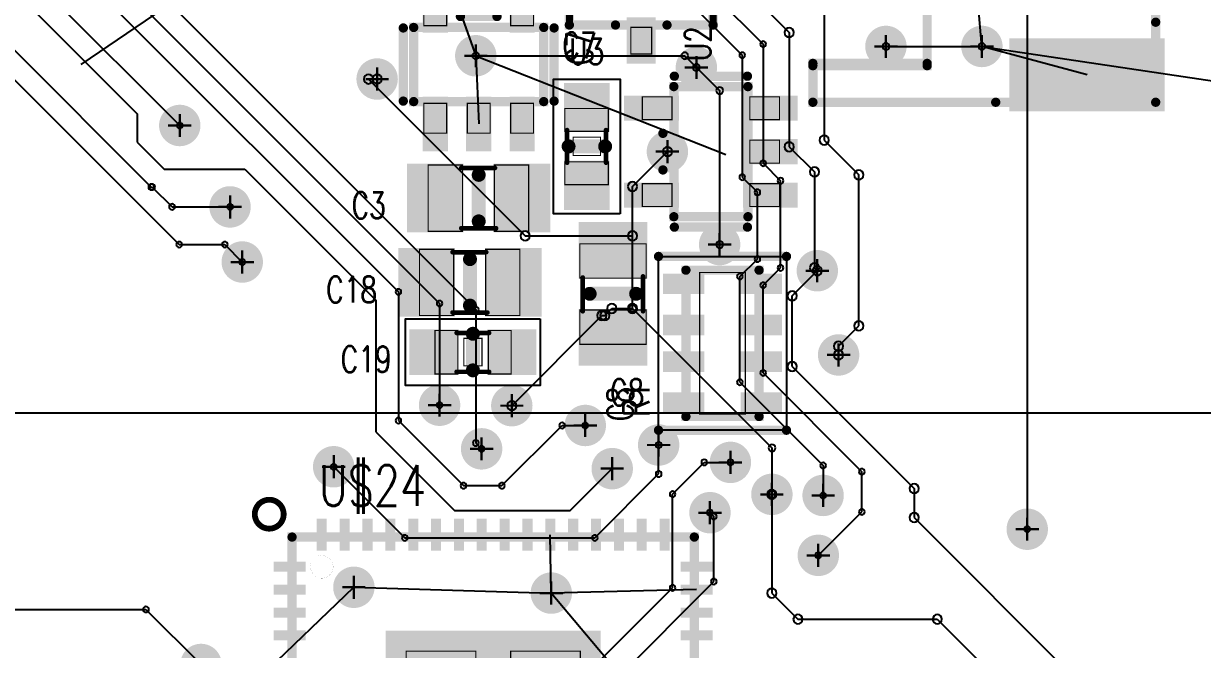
# Model space of a CAD drawing. Extents: x 0 to 113, y -1 to 56.
# Drawn here: x 32.33 to 58.12, y 27.22 to 40.9 of the extents above; entities that cross this region are included whole.
import ezdxf
from ezdxf.enums import TextEntityAlignment as Align

# ---------------------------------------------------------------- set-up
doc = ezdxf.new("R2010")
doc.units = 0
doc.header["$MEASUREMENT"] = 0
for name, pattern in [('KEEPOUT_10000000$0', [2, 1, 1]), ('SIG_0', [2, 1, 1]), ('SIG_1', [2, 1, 1]), ('SIG_11', [2, 1, 1]), ('SIG_12', [2, 1, 1]), ('SIG_15', [2, 1, 1]), ('SIG_2', [2, 1, 1]), ('SIG_26', [2, 1, 1]), ('SIG_27', [2, 1, 1]), ('SIG_28', [2, 1, 1]), ('SIG_29', [2, 1, 1]), ('SIG_30', [2, 1, 1]), ('SIG_34', [2, 1, 1]), ('SIG_56', [2, 1, 1]), ('SIG_68', [2, 1, 1]), ('SIG_69', [2, 1, 1]), ('SIG_70', [2, 1, 1]), ('SIG_77', [2, 1, 1]), ('SIG_79', [2, 1, 1])]:
    doc.linetypes.add(name, pattern=pattern)
doc.layers.get('0').update_dxf_attribs({"linetype": 'CONTINUOUS'})
for name, color, linetype in [('COPPER_16', 253, 'CONTINUOUS'), ('DRIL_PLTE_THRU_01', 176, 'CONTINUOUS'), ('DRIL_PLTE_THRU_02', 255, 'CONTINUOUS'), ('DRIL_SYMBOL', 254, 'CONTINUOUS'), ('KEEPOUT_01', 130, 'CONTINUOUS'), ('LINK_00', 254, 'CONTINUOUS'), ('PADS_BOT', 253, 'CONTINUOUS'), ('PADS_INNER', 254, 'CONTINUOUS'), ('PADS_TOP', 254, 'CONTINUOUS'), ('PART_NAME_01', 254, 'CONTINUOUS'), ('PART_TOP_2DLINE_26', 254, 'CONTINUOUS'), ('PART_TOP_COPPER_07', 253, 'CONTINUOUS'), ('PART_TOP_COPPER_15', 253, 'CONTINUOUS'), ('PART_TOP_COPPER_23', 186, 'CONTINUOUS'), ('PART_TOP_COPPER_26', 254, 'CONTINUOUS'), ('TRACE_02', 34, 'CONTINUOUS')]:
    doc.layers.add(name, color=color, linetype=linetype)
doc.styles.add('W0$0206446667', font='simplex', dxfattribs={"width": 0.75})
doc.styles.add('W0$032258', font='simplex', dxfattribs={"width": 0.75})

# ---------------------------------------------------------------- blocks, each defined once
blk = doc.blocks.new('DRIL_SYMBOL_0$5')
at = {"layer": 'DRIL_SYMBOL', "const_width": 0.0508}
for points in [[(0, -0.254), (0, 0.254)], [(-0.254, 0), (0.254, 0)]]:
    blk.add_lwpolyline(points, dxfattribs=at)
blk = doc.blocks.new('DRIL_HOLE_0$5')
at = {"const_width": 0.25}
blk.add_lwpolyline([(-0.125, 0, 1), (0.125, 0, 1)], format="xyb", close=True, dxfattribs=at)
blk.add_blockref('DRIL_SYMBOL_0$5', (0, 0))
blk = doc.blocks.new('PAD_50')
at = {"const_width": 0.4532}
blk.add_lwpolyline([(0, -0.2266, 1), (0, 0.2266, 1)], format="xyb", close=True, dxfattribs=at)
blk = doc.blocks.new('SMOOTH_0$0254')
at = {"const_width": 0.0127}
blk.add_lwpolyline([(-0.00635, 0, 1), (0.00635, 0, 1)], format="xyb", close=True, dxfattribs=at)
blk = doc.blocks.new('SMOOTH_0$1016')
at = {"const_width": 0.0508}
blk.add_lwpolyline([(-0.0254, 0, 1), (0.0254, 0, 1)], format="xyb", close=True, dxfattribs=at)
blk = doc.blocks.new('SMOOTH_0$3048')
at = {"const_width": 0.1524}
blk.add_lwpolyline([(-0.0762, 0, 1), (0.0762, 0, 1)], format="xyb", close=True, dxfattribs=at)
blk = doc.blocks.new('PART_BODY_TOP_1')
at = {"layer": 'KEEPOUT_01', "linetype": 'KEEPOUT_10000000$0'}
blk.add_lwpolyline([(-1.473, -0.729), (-1.473, 0.729), (1.473, 0.729), (1.473, -0.729)], close=True, dxfattribs=at)
at = {"layer": 'PART_TOP_COPPER_07', "const_width": 0.0254}
blk.add_lwpolyline([(-0.1999, -0.3), (-0.1999, 0.3), (0.1999, 0.3), (0.1999, -0.3)], close=True, dxfattribs=at)
at = {"layer": 'PART_TOP_COPPER_15', "const_width": 0.0254}
for points in [[(-0.8382, -0.4699), (-0.8382, 0.4801), (-0.3381, 0.4801), (-0.3381, -0.4699)], [(0.3302, -0.4699), (0.3302, 0.4801), (0.8303, 0.4801), (0.8303, -0.4699)]]:
    blk.add_lwpolyline(points, close=True, dxfattribs=at)
at = {"layer": 'PART_TOP_COPPER_15', "const_width": 0.1016}
for points in [[(-0.356, 0.432), (0.356, 0.432)], [(-0.356, -0.419), (0.356, -0.419)]]:
    blk.add_lwpolyline(points, dxfattribs=at)
at = {"layer": 'PART_TOP_COPPER_26', "const_width": 0.3048}
blk.add_lwpolyline([(0, 0.4), (0, -0.4)], dxfattribs=at)
at = {"layer": 'PART_TOP_COPPER_07'}
for p in [(-0.1999, 0.3), (0.1999, 0.3), (-0.1999, -0.3), (0.1999, -0.3)]:
    blk.add_blockref('SMOOTH_0$0254', p, dxfattribs=at)
at = {"layer": 'PART_TOP_COPPER_15'}
for name, p in [('SMOOTH_0$0254', (-0.8382, 0.4801)), ('SMOOTH_0$1016', (-0.356, 0.432)), ('SMOOTH_0$0254', (-0.3381, 0.4801)), ('SMOOTH_0$1016', (0.356, 0.432)), ('SMOOTH_0$0254', (0.3302, 0.4801)), ('SMOOTH_0$0254', (0.8303, 0.4801)), ('SMOOTH_0$0254', (-0.8382, -0.4699)), ('SMOOTH_0$1016', (-0.356, -0.419)), ('SMOOTH_0$0254', (-0.3381, -0.4699)), ('SMOOTH_0$1016', (0.356, -0.419)), ('SMOOTH_0$0254', (0.3302, -0.4699)), ('SMOOTH_0$0254', (0.8303, -0.4699))]:
    blk.add_blockref(name, p, dxfattribs=at)
at = {"layer": 'PART_TOP_COPPER_26'}
for p in [(0, 0.4), (0, -0.4)]:
    blk.add_blockref('SMOOTH_0$3048', p, dxfattribs=at)
blk = doc.blocks.new('DRIL_HOLE_0')
blk.add_lwpolyline([(0, 0, 1), (0, 0, 1)], format="xyb", close=True)
blk = doc.blocks.new('PAD_0')
blk.add_lwpolyline([(0, 0, 1), (0, 0, 1)], format="xyb", close=True)
blk = doc.blocks.new('PAD_1')
at = {"const_width": 1}
blk.add_lwpolyline([(-0.5375, 0), (0.5375, 0)], dxfattribs=at)
blk = doc.blocks.new('STK_TOP_2')
at = {"layer": 'DRIL_PLTE_THRU_01'}
blk.add_blockref('DRIL_HOLE_0', (0, 0), dxfattribs=at)
at = {"layer": 'DRIL_PLTE_THRU_02'}
blk.add_blockref('DRIL_HOLE_0', (0, 0), dxfattribs=at)
at = {"layer": 'PADS_BOT'}
blk.add_blockref('PAD_0', (0, 0), dxfattribs=at)
at = {"layer": 'PADS_INNER'}
blk.add_blockref('PAD_0', (0, 0), dxfattribs=at)
at = {"layer": 'PADS_TOP'}
blk.add_blockref('PAD_1', (0, 0), dxfattribs=at)
blk = doc.blocks.new('PART_BODY_TOP_3')
at = {"layer": 'PART_TOP_COPPER_15', "const_width": 0.0254}
for points in [[(-1.0922, -0.7239), (-1.0922, 0.7262), (-0.3421, 0.7262), (-0.3421, -0.7239)], [(0.3556, -0.7239), (0.3556, 0.7262), (1.1057, 0.7262), (1.1057, -0.7239)]]:
    blk.add_lwpolyline(points, close=True, dxfattribs=at)
at = {"layer": 'PART_TOP_COPPER_15', "const_width": 0.1016}
for points in [[(-0.381, 0.66), (0.381, 0.66)], [(-0.356, -0.66), (0.381, -0.66)]]:
    blk.add_lwpolyline(points, dxfattribs=at)
at = {"layer": 'PART_TOP_COPPER_26', "const_width": 0.3048}
blk.add_lwpolyline([(0, 0.508), (0, -0.508)], dxfattribs=at)
at = {"layer": 'PART_TOP_COPPER_15'}
for name, p in [('SMOOTH_0$0254', (-1.0922, 0.7262)), ('SMOOTH_0$1016', (-0.381, 0.66)), ('SMOOTH_0$0254', (-0.3421, 0.7262)), ('SMOOTH_0$1016', (0.381, 0.66)), ('SMOOTH_0$0254', (0.3556, 0.7262)), ('SMOOTH_0$0254', (1.1057, 0.7262)), ('SMOOTH_0$0254', (-1.0922, -0.7239)), ('SMOOTH_0$1016', (-0.356, -0.66)), ('SMOOTH_0$0254', (-0.3421, -0.7239)), ('SMOOTH_0$1016', (0.381, -0.66)), ('SMOOTH_0$0254', (0.3556, -0.7239)), ('SMOOTH_0$0254', (1.1057, -0.7239))]:
    blk.add_blockref(name, p, dxfattribs=at)
at = {"layer": 'PART_TOP_COPPER_26'}
for p in [(0, 0.508), (0, -0.508)]:
    blk.add_blockref('SMOOTH_0$3048', p, dxfattribs=at)
blk = doc.blocks.new('PAD_2')
at = {"const_width": 1.24}
blk.add_lwpolyline([(-0.75, 0), (0.75, 0)], dxfattribs=at)
blk = doc.blocks.new('STK_TOP_4')
at = {"layer": 'DRIL_PLTE_THRU_01'}
blk.add_blockref('DRIL_HOLE_0', (0, 0), dxfattribs=at)
at = {"layer": 'DRIL_PLTE_THRU_02'}
blk.add_blockref('DRIL_HOLE_0', (0, 0), dxfattribs=at)
at = {"layer": 'PADS_BOT'}
blk.add_blockref('PAD_0', (0, 0), dxfattribs=at)
at = {"layer": 'PADS_INNER'}
blk.add_blockref('PAD_0', (0, 0), dxfattribs=at)
at = {"layer": 'PADS_TOP', "rotation": 90}
blk.add_blockref('PAD_2', (0, 0), dxfattribs=at)
blk = doc.blocks.new('SMOOTH_0$2032')
at = {"const_width": 0.1016}
blk.add_lwpolyline([(-0.0508, 0, 1), (0.0508, 0, 1)], format="xyb", close=True, dxfattribs=at)
blk = doc.blocks.new('PART_BODY_TOP_30')
at = {"layer": 'PART_TOP_2DLINE_26', "const_width": 0.127}
blk.add_lwpolyline([(-5.216, 4.9, 1), (-4.584, 4.9, 1)], format="xyb", close=True, dxfattribs=at)
at = {"layer": 'PART_TOP_COPPER_15', "const_width": 0.203}
blk.add_lwpolyline([(4.4, 4.4), (-4.4, 4.4), (-4.4, -4.4), (4.4, -4.4), (4.4, 4.4)], dxfattribs=at)
at = {"layer": 'PART_TOP_COPPER_15', "const_width": 0.001}
blk.add_lwpolyline([(-3.999, 3.75, 1), (-3.501, 3.75, 1)], format="xyb", close=True, dxfattribs=at)
at = {"layer": 'PART_TOP_COPPER_23', "const_width": 0.0254}
for points in [[(-1.905, 0.381), (-1.905, 1.905), (-0.381, 1.905), (-0.381, 0.381)], [(0.381, 0.381), (0.381, 1.905), (1.905, 1.905), (1.905, 0.381)], [(-1.905, -1.905), (-1.905, -0.381), (-0.381, -0.381), (-0.381, -1.905)], [(0.381, -1.905), (0.381, -0.381), (1.905, -0.381), (1.905, -1.905)]]:
    blk.add_lwpolyline(points, close=True, dxfattribs=at)
at = {"layer": 'PART_TOP_COPPER_15'}
for p in [(-4.4, 4.4), (4.4, 4.4), (4.4, 4.4), (-4.4, -4.4), (4.4, -4.4)]:
    blk.add_blockref('SMOOTH_0$2032', p, dxfattribs=at)
at = {"layer": 'PART_TOP_COPPER_23'}
for p in [(-1.905, 1.905), (-0.381, 1.905), (0.381, 1.905), (1.905, 1.905), (-1.905, 0.381), (-0.381, 0.381), (0.381, 0.381), (1.905, 0.381), (-1.905, -0.381), (-0.381, -0.381), (0.381, -0.381), (1.905, -0.381), (-1.905, -1.905), (-0.381, -1.905), (0.381, -1.905), (1.905, -1.905)]:
    blk.add_blockref('SMOOTH_0$0254', p, dxfattribs=at)
blk = doc.blocks.new('PAD_35')
at = {"const_width": 0.22}
blk.add_lwpolyline([(-0.35, 0), (0.35, 0)], dxfattribs=at)
blk = doc.blocks.new('STK_TOP_40')
at = {"layer": 'DRIL_PLTE_THRU_01'}
blk.add_blockref('DRIL_HOLE_0', (0, 0), dxfattribs=at)
at = {"layer": 'DRIL_PLTE_THRU_02'}
blk.add_blockref('DRIL_HOLE_0', (0, 0), dxfattribs=at)
at = {"layer": 'PADS_BOT'}
blk.add_blockref('PAD_0', (0, 0), dxfattribs=at)
at = {"layer": 'PADS_INNER'}
blk.add_blockref('PAD_0', (0, 0), dxfattribs=at)
at = {"layer": 'PADS_TOP'}
blk.add_blockref('PAD_35', (0, 0), dxfattribs=at)
blk = doc.blocks.new('STK_TOP_41')
at = {"layer": 'DRIL_PLTE_THRU_01'}
blk.add_blockref('DRIL_HOLE_0', (0, 0), dxfattribs=at)
at = {"layer": 'DRIL_PLTE_THRU_02'}
blk.add_blockref('DRIL_HOLE_0', (0, 0), dxfattribs=at)
at = {"layer": 'PADS_BOT'}
blk.add_blockref('PAD_0', (0, 0), dxfattribs=at)
at = {"layer": 'PADS_INNER'}
blk.add_blockref('PAD_0', (0, 0), dxfattribs=at)
at = {"layer": 'PADS_TOP', "rotation": 90}
blk.add_blockref('PAD_35', (0, 0), dxfattribs=at)
blk = doc.blocks.new('PAD_36')
at = {"const_width": 4.7}
blk.add_lwpolyline([(-2.35, 0), (2.35, 0)], dxfattribs=at)
blk = doc.blocks.new('STK_TOP_42')
at = {"layer": 'DRIL_PLTE_THRU_01'}
blk.add_blockref('DRIL_HOLE_0', (0, 0), dxfattribs=at)
at = {"layer": 'DRIL_PLTE_THRU_02'}
blk.add_blockref('DRIL_HOLE_0', (0, 0), dxfattribs=at)
at = {"layer": 'PADS_BOT'}
blk.add_blockref('PAD_0', (0, 0), dxfattribs=at)
at = {"layer": 'PADS_INNER'}
blk.add_blockref('PAD_0', (0, 0), dxfattribs=at)
at = {"layer": 'PADS_TOP'}
blk.add_blockref('PAD_36', (0, 0), dxfattribs=at)
blk = doc.blocks.new('PART_BODY_TOP_15')
at = {"layer": 'KEEPOUT_01', "linetype": 'KEEPOUT_10000000$0'}
blk.add_lwpolyline([(1.9, -1.4), (-1.9, -1.4), (-1.9, 1.4), (1.9, 1.4)], close=True, dxfattribs=at)
at = {"layer": 'PART_TOP_COPPER_15', "const_width": 0.203}
blk.add_lwpolyline([(-1.6, -0.8), (-1.6, 0.8), (1.6, 0.8), (1.6, -0.8), (-1.6, -0.8)], dxfattribs=at)
at = {"layer": 'PART_TOP_COPPER_15', "const_width": 0.0254}
blk.add_lwpolyline([(-1.55, -0.5), (-1.55, 0.5), (1.55, 0.5), (1.55, -0.5)], close=True, dxfattribs=at)
at = {"layer": 'PART_TOP_COPPER_26', "const_width": 0.203}
for points in [[(-1.9, -1.4), (-1.9, 1.4)], [(1.9, 1.4), (1.9, -1.4)]]:
    blk.add_lwpolyline(points, dxfattribs=at)
at = {"layer": 'PART_TOP_COPPER_15'}
for name, p in [('SMOOTH_0$2032', (-1.6, 0.8)), ('SMOOTH_0$2032', (1.6, 0.8)), ('SMOOTH_0$0254', (-1.55, 0.5)), ('SMOOTH_0$0254', (1.55, 0.5)), ('SMOOTH_0$0254', (-1.55, -0.5)), ('SMOOTH_0$0254', (1.55, -0.5)), ('SMOOTH_0$2032', (-1.6, -0.8)), ('SMOOTH_0$2032', (-1.6, -0.8)), ('SMOOTH_0$2032', (1.6, -0.8))]:
    blk.add_blockref(name, p, dxfattribs=at)
at = {"layer": 'PART_TOP_COPPER_26'}
for p in [(-1.9, 1.4), (1.9, 1.4), (-1.9, -1.4), (1.9, -1.4)]:
    blk.add_blockref('SMOOTH_0$2032', p, dxfattribs=at)
blk = doc.blocks.new('PAD_22')
at = {"const_width": 0.45}
blk.add_lwpolyline([(-0.45, 0), (0.45, 0)], dxfattribs=at)
blk = doc.blocks.new('STK_TOP_22')
at = {"layer": 'DRIL_PLTE_THRU_01'}
blk.add_blockref('DRIL_HOLE_0', (0, 0), dxfattribs=at)
at = {"layer": 'DRIL_PLTE_THRU_02'}
blk.add_blockref('DRIL_HOLE_0', (0, 0), dxfattribs=at)
at = {"layer": 'PADS_BOT'}
blk.add_blockref('PAD_0', (0, 0), dxfattribs=at)
at = {"layer": 'PADS_INNER'}
blk.add_blockref('PAD_0', (0, 0), dxfattribs=at)
at = {"layer": 'PADS_TOP', "rotation": 90}
blk.add_blockref('PAD_22', (0, 0), dxfattribs=at)
blk = doc.blocks.new('SMOOTH_0$1524')
at = {"const_width": 0.0762}
blk.add_lwpolyline([(-0.0381, 0, 1), (0.0381, 0, 1)], format="xyb", close=True, dxfattribs=at)
blk = doc.blocks.new('PART_BODY_TOP_14')
at = {"layer": 'PART_TOP_COPPER_15', "const_width": 0.0254}
for points in [[(-0.2286, 0.7112), (-0.2286, 1.2954), (0.2286, 1.2954), (0.2286, 0.7112)], [(-1.1684, -1.2954), (-1.1684, -0.7112), (-0.7112, -0.7112), (-0.7112, -1.2954)], [(0.7112, -1.2954), (0.7112, -0.7112), (1.1684, -0.7112), (1.1684, -1.2954)]]:
    blk.add_lwpolyline(points, close=True, dxfattribs=at)
at = {"layer": 'PART_TOP_COPPER_15'}
for points, const_width in [([(-1.5724, 0.6604), (1.5724, 0.6604)], 0.2032), ([(1.5724, 0.6604), (1.5724, -0.6604), (-1.5724, -0.6604), (-1.5724, 0.6604)], 0.1524)]:
    blk.add_lwpolyline(points, dxfattribs=dict(at, const_width=const_width))
at = {"layer": 'PART_TOP_COPPER_26', "const_width": 0.2032}
for points in [[(-1.5724, -0.6524), (-1.5724, 0.6604), (-0.5636, 0.6604)], [(0.5636, 0.6604), (1.5724, 0.6604), (1.5724, -0.6524)], [(0.3724, -0.6604), (-0.3864, -0.6604)]]:
    blk.add_lwpolyline(points, dxfattribs=at)
at = {"layer": 'PART_TOP_COPPER_15'}
for name, p in [('SMOOTH_0$0254', (-0.2286, 1.2954)), ('SMOOTH_0$0254', (0.2286, 1.2954)), ('SMOOTH_0$2032', (-1.5724, 0.6604)), ('SMOOTH_0$1524', (-1.5724, 0.6604)), ('SMOOTH_0$0254', (-0.2286, 0.7112)), ('SMOOTH_0$0254', (0.2286, 0.7112)), ('SMOOTH_0$2032', (1.5724, 0.6604)), ('SMOOTH_0$1524', (1.5724, 0.6604)), ('SMOOTH_0$1524', (-1.5724, -0.6604)), ('SMOOTH_0$0254', (-1.1684, -0.7112)), ('SMOOTH_0$0254', (-0.7112, -0.7112)), ('SMOOTH_0$0254', (0.7112, -0.7112)), ('SMOOTH_0$0254', (1.1684, -0.7112)), ('SMOOTH_0$1524', (1.5724, -0.6604)), ('SMOOTH_0$0254', (-1.1684, -1.2954)), ('SMOOTH_0$0254', (-0.7112, -1.2954)), ('SMOOTH_0$0254', (0.7112, -1.2954)), ('SMOOTH_0$0254', (1.1684, -1.2954))]:
    blk.add_blockref(name, p, dxfattribs=at)
at = {"layer": 'PART_TOP_COPPER_26'}
for p in [(-1.5724, 0.6604), (-0.5636, 0.6604), (0.5636, 0.6604), (1.5724, 0.6604), (-1.5724, -0.6524), (-0.3864, -0.6604), (0.3724, -0.6604), (1.5724, -0.6524)]:
    blk.add_blockref('SMOOTH_0$2032', p, dxfattribs=at)
blk = doc.blocks.new('PAD_21')
at = {"const_width": 0.635}
blk.add_lwpolyline([(-0.508, 0), (0.508, 0)], dxfattribs=at)
blk = doc.blocks.new('STK_TOP_21')
at = {"layer": 'DRIL_PLTE_THRU_01'}
blk.add_blockref('DRIL_HOLE_0', (0, 0), dxfattribs=at)
at = {"layer": 'DRIL_PLTE_THRU_02'}
blk.add_blockref('DRIL_HOLE_0', (0, 0), dxfattribs=at)
at = {"layer": 'PADS_BOT'}
blk.add_blockref('PAD_0', (0, 0), dxfattribs=at)
at = {"layer": 'PADS_INNER'}
blk.add_blockref('PAD_0', (0, 0), dxfattribs=at)
at = {"layer": 'PADS_TOP', "rotation": 90}
blk.add_blockref('PAD_21', (0, 0), dxfattribs=at)
blk = doc.blocks.new('PART_BODY_TOP_6')
at = {"layer": 'PART_TOP_COPPER_15', "const_width": 0.0254}
for points in [[(-1.2, 0.85), (-1.2, 1.5), (-0.7, 1.5), (-0.7, 0.85)], [(0.7, 0.85), (0.7, 1.5), (1.2, 1.5), (1.2, 0.85)], [(-1.2, -1.5), (-1.2, -0.85), (-0.7, -0.85), (-0.7, -1.5)], [(-0.25, -1.5), (-0.25, -0.85), (0.25, -0.85), (0.25, -1.5)], [(0.7, -1.5), (0.7, -0.85), (1.2, -0.85), (1.2, -1.5)]]:
    blk.add_lwpolyline(points, close=True, dxfattribs=at)
at = {"layer": 'PART_TOP_COPPER_15', "const_width": 0.2032}
blk.add_lwpolyline([(-1.4224, 0.8104), (1.4224, 0.8104), (1.4224, -0.8104), (-1.4224, -0.8104), (-1.4224, 0.8104)], dxfattribs=at)
at = {"layer": 'PART_TOP_COPPER_26', "const_width": 0.2032}
for points in [[(-0.4, 1.05), (0.4, 1.05)], [(-1.65, 0.8), (-1.65, -0.8)], [(1.65, 0.8), (1.65, -0.8)]]:
    blk.add_lwpolyline(points, dxfattribs=at)
at = {"layer": 'PART_TOP_COPPER_15'}
for name, p in [('SMOOTH_0$0254', (-1.2, 1.5)), ('SMOOTH_0$0254', (-0.7, 1.5)), ('SMOOTH_0$0254', (0.7, 1.5)), ('SMOOTH_0$0254', (1.2, 1.5)), ('SMOOTH_0$2032', (-1.4224, 0.8104)), ('SMOOTH_0$2032', (-1.4224, 0.8104)), ('SMOOTH_0$0254', (-1.2, 0.85)), ('SMOOTH_0$0254', (-0.7, 0.85)), ('SMOOTH_0$0254', (0.7, 0.85)), ('SMOOTH_0$0254', (1.2, 0.85)), ('SMOOTH_0$2032', (1.4224, 0.8104)), ('SMOOTH_0$2032', (-1.4224, -0.8104)), ('SMOOTH_0$2032', (1.4224, -0.8104)), ('SMOOTH_0$0254', (-1.2, -0.85)), ('SMOOTH_0$0254', (-0.7, -0.85)), ('SMOOTH_0$0254', (-0.25, -0.85)), ('SMOOTH_0$0254', (0.25, -0.85)), ('SMOOTH_0$0254', (0.7, -0.85)), ('SMOOTH_0$0254', (1.2, -0.85)), ('SMOOTH_0$0254', (-1.2, -1.5)), ('SMOOTH_0$0254', (-0.7, -1.5)), ('SMOOTH_0$0254', (-0.25, -1.5)), ('SMOOTH_0$0254', (0.25, -1.5)), ('SMOOTH_0$0254', (0.7, -1.5)), ('SMOOTH_0$0254', (1.2, -1.5))]:
    blk.add_blockref(name, p, dxfattribs=at)
at = {"layer": 'PART_TOP_COPPER_26'}
for p in [(-0.4, 1.05), (0.4, 1.05), (-1.65, 0.8), (1.65, 0.8), (-1.65, -0.8), (1.65, -0.8)]:
    blk.add_blockref('SMOOTH_0$2032', p, dxfattribs=at)
blk = doc.blocks.new('PAD_13')
at = {"const_width": 0.55}
blk.add_lwpolyline([(-0.6, 0), (0.6, 0)], dxfattribs=at)
blk = doc.blocks.new('STK_TOP_12')
at = {"layer": 'DRIL_PLTE_THRU_01'}
blk.add_blockref('DRIL_HOLE_0', (0, 0), dxfattribs=at)
at = {"layer": 'DRIL_PLTE_THRU_02'}
blk.add_blockref('DRIL_HOLE_0', (0, 0), dxfattribs=at)
at = {"layer": 'PADS_BOT'}
blk.add_blockref('PAD_0', (0, 0), dxfattribs=at)
at = {"layer": 'PADS_INNER'}
blk.add_blockref('PAD_0', (0, 0), dxfattribs=at)
at = {"layer": 'PADS_TOP', "rotation": 90}
blk.add_blockref('PAD_13', (0, 0), dxfattribs=at)
blk = doc.blocks.new('PART_BODY_TOP_8')
at = {"layer": 'PART_TOP_COPPER_15', "const_width": 0.203}
blk.add_lwpolyline([(3.2, -4.5), (3.2, -2), (-3.2, -2), (-3.2, -4.5), (-4, -4.5), (-4, 3), (4, 3), (4, -4.5), (3.2, -4.5)], dxfattribs=at)
at = {"layer": 'PART_TOP_COPPER_26', "const_width": 0.203}
for points in [[(-2.25, 3), (2.25, 3)], [(-1.75, -2), (-3.15, -2), (-3.15, -4.5), (-4, -4.5), (-4, -0.5)], [(4, -0.5), (4, -4.5), (3.15, -4.5), (3.15, -2), (1.75, -2)]]:
    blk.add_lwpolyline(points, dxfattribs=at)
at = {"layer": 'PART_TOP_COPPER_15'}
for p in [(-4, 3), (4, 3), (-3.2, -2), (3.2, -2), (-4, -4.5), (-3.2, -4.5), (3.2, -4.5), (3.2, -4.5), (4, -4.5)]:
    blk.add_blockref('SMOOTH_0$2032', p, dxfattribs=at)
at = {"layer": 'PART_TOP_COPPER_26'}
for p in [(-2.25, 3), (2.25, 3), (-4, -0.5), (4, -0.5), (-3.15, -2), (-1.75, -2), (1.75, -2), (3.15, -2), (-4, -4.5), (-3.15, -4.5), (3.15, -4.5), (4, -4.5)]:
    blk.add_blockref('SMOOTH_0$2032', p, dxfattribs=at)
blk = doc.blocks.new('PAD_15')
at = {"const_width": 1.6}
blk.add_lwpolyline([(-1.7, 0), (1.7, 0)], dxfattribs=at)
blk = doc.blocks.new('STK_TOP_15')
at = {"layer": 'DRIL_PLTE_THRU_01'}
blk.add_blockref('DRIL_HOLE_0', (0, 0), dxfattribs=at)
at = {"layer": 'DRIL_PLTE_THRU_02'}
blk.add_blockref('DRIL_HOLE_0', (0, 0), dxfattribs=at)
at = {"layer": 'PADS_BOT'}
blk.add_blockref('PAD_0', (0, 0), dxfattribs=at)
at = {"layer": 'PADS_INNER'}
blk.add_blockref('PAD_0', (0, 0), dxfattribs=at)
at = {"layer": 'PADS_TOP', "rotation": 90}
blk.add_blockref('PAD_15', (0, 0), dxfattribs=at)
blk = doc.blocks.new('sad')
for centre, radius, start, end in [((49.086, 40.703), 0.102, 0, 180), ((48.514, 40.45), 0.0635, 0, 180), ((49.086, 40.703), 0.102, 180, 0), ((42.227, 40.196), 0.075, 0, 180), ((46.8, 40.196), 0.075, 0, 180), ((48.057, 40.208), 0.0635, 0, 180), ((48.514, 40.45), 0.0635, 180, 0), ((51.2, 40.4), 0.075, 0, 180), ((51.2, 40.4), 0.075, 180, 0), ((53.3, 40.4), 0.075, 0, 180), ((53.3, 40.4), 0.075, 180, 0), ((42.227, 40.196), 0.075, 180, 0), ((46.8, 40.196), 0.075, 180, 0), ((47.053, 39.941), 0.075, 0, 180), ((47.053, 39.941), 0.075, 0, 180), ((48.057, 40.208), 0.0635, 180, 0), ((39.878, 39.688), 0.102, 0, 180), ((39.878, 39.688), 0.102, 0, 180), ((40.069, 39.688), 0.102, 0, 180), ((47.053, 39.941), 0.075, 180, 0), ((47.053, 39.941), 0.075, 180, 0), ((39.878, 39.688), 0.102, 180, 0), ((39.878, 39.688), 0.102, 180, 0), ((40.069, 39.688), 0.102, 180, 0), ((47.562, 39.434), 0.075, 0, 180), ((47.562, 39.434), 0.075, 180, 0), ((35.751, 38.672), 0.0635, 0, 180), ((35.751, 38.672), 0.0635, 180, 0), ((49.847, 38.354), 0.102, 0, 180), ((46.419, 38.1), 0.102, 0, 180), ((49.086, 38.206), 0.102, 0, 180), ((49.086, 38.206), 0.102, 180, 0), ((49.847, 38.354), 0.102, 180, 0), ((46.419, 38.1), 0.102, 180, 0), ((48.514, 37.846), 0.0635, 0, 180), ((48.514, 37.846), 0.0635, 180, 0), ((49.636, 37.656), 0.102, 0, 180), ((49.636, 37.656), 0.102, 180, 0), ((50.609, 37.592), 0.102, 0, 180), ((50.609, 37.592), 0.102, 0, 180), ((45.657, 37.338), 0.102, 0, 180), ((48.057, 37.541), 0.0635, 0, 180), ((48.057, 37.541), 0.0635, 180, 0), ((48.895, 37.465), 0.0635, 0, 180), ((48.895, 37.465), 0.0635, 0, 180), ((48.895, 37.465), 0.0635, 180, 0), ((48.895, 37.465), 0.0635, 180, 0), ((50.609, 37.592), 0.102, 180, 0), ((50.609, 37.592), 0.102, 180, 0), ((35.127, 37.327), 0.0635, 0, 180), ((35.127, 37.327), 0.0635, 180, 0), ((35.147, 37.327), 0.0635, 0, 180), ((35.147, 37.327), 0.0635, 180, 0), ((45.657, 37.338), 0.102, 180, 0), ((48.387, 37.211), 0.0635, 0, 180), ((48.387, 37.211), 0.0635, 0, 180), ((48.387, 37.211), 0.0635, 180, 0), ((48.387, 37.211), 0.0635, 180, 0), ((35.581, 36.892), 0.0635, 0, 180), ((35.581, 36.892), 0.0635, 180, 0), ((36.851, 36.892), 0.0635, 0, 180), ((36.851, 36.892), 0.0635, 180, 0), ((35.739, 36.068), 0.0635, 0, 180), ((36.737, 36.068), 0.0635, 0, 180), ((43.307, 36.258), 0.102, 0, 180), ((43.307, 36.258), 0.102, 180, 0), ((45.657, 36.258), 0.102, 0, 180), ((45.657, 36.258), 0.102, 0, 180), ((45.657, 36.258), 0.102, 0, 180), ((45.657, 36.258), 0.102, 180, 0), ((45.657, 36.258), 0.102, 180, 0), ((45.657, 36.258), 0.102, 180, 0), ((47.562, 36.068), 0.075, 0, 180), ((35.739, 36.068), 0.0635, 180, 0), ((36.737, 36.068), 0.0635, 180, 0), ((47.562, 36.068), 0.075, 180, 0), ((37.118, 35.687), 0.0635, 0, 180), ((37.118, 35.687), 0.0635, 180, 0), ((48.387, 35.751), 0.0635, 0, 180), ((48.387, 35.751), 0.0635, 180, 0), ((48.895, 35.56), 0.0635, 0, 180), ((49.636, 35.56), 0.102, 0, 180), ((49.699, 35.496), 0.102, 0, 180), ((49.699, 35.496), 0.102, 0, 180), ((48.005, 35.369), 0.0635, 0, 180), ((48.005, 35.369), 0.0635, 180, 0), ((48.895, 35.56), 0.0635, 180, 0), ((49.636, 35.56), 0.102, 180, 0), ((49.699, 35.496), 0.102, 180, 0), ((49.699, 35.496), 0.102, 180, 0), ((40.534, 35.033), 0.0635, 0, 180), ((48.514, 35.179), 0.0635, 0, 180), ((48.514, 35.179), 0.0635, 180, 0), ((40.534, 35.033), 0.0635, 180, 0), ((41.435, 34.778), 0.0635, 0, 180), ((49.149, 34.946), 0.102, 0, 180), ((49.149, 34.946), 0.102, 180, 0), ((41.435, 34.778), 0.0635, 180, 0), ((42.227, 34.65), 0.0635, 0, 180), ((42.227, 34.65), 0.0635, 180, 0), ((44.985, 34.517), 0.102, 0, 180), ((45.049, 34.517), 0.102, 0, 180), ((45.203, 34.671), 0.102, 0, 180), ((45.203, 34.671), 0.102, 180, 0), ((45.657, 34.671), 0.102, 0, 180), ((45.657, 34.671), 0.102, 0, 180), ((45.657, 34.671), 0.102, 180, 0), ((45.657, 34.671), 0.102, 180, 0), ((45.657, 34.671), 0.0762, 0, 180), ((45.657, 34.671), 0.0762, 180, 0), ((44.985, 34.517), 0.102, 180, 0), ((45.049, 34.517), 0.102, 180, 0), ((50.609, 34.29), 0.102, 0, 180), ((50.609, 34.29), 0.102, 180, 0), ((50.165, 33.845), 0.102, 0, 180), ((50.165, 33.845), 0.102, 180, 0), ((50.165, 33.655), 0.102, 0, 180), ((50.165, 33.655), 0.102, 180, 0), ((48.514, 33.262), 0.0635, 0, 180), ((48.514, 33.262), 0.0635, 0, 180), ((49.149, 33.401), 0.102, 0, 180), ((49.149, 33.401), 0.102, 0, 180), ((49.149, 33.401), 0.102, 180, 0), ((49.149, 33.401), 0.102, 180, 0), ((48.005, 33.061), 0.0635, 0, 180), ((48.005, 33.061), 0.0635, 0, 180), ((48.005, 33.061), 0.0635, 180, 0), ((48.005, 33.061), 0.0635, 180, 0), ((48.514, 33.262), 0.0635, 180, 0), ((48.514, 33.262), 0.0635, 180, 0), ((41.435, 32.556), 0.0635, 0, 180), ((41.435, 32.556), 0.0635, 180, 0), ((43.015, 32.546), 0.102, 0, 180), ((43.015, 32.546), 0.102, 180, 0), ((40.534, 32.223), 0.0635, 0, 180), ((40.534, 32.223), 0.0635, 180, 0), ((44.115, 32.113), 0.0635, 0, 180), ((44.115, 32.113), 0.0635, 180, 0), ((44.623, 32.113), 0.0635, 0, 180), ((44.623, 32.113), 0.0635, 180, 0), ((42.227, 31.729), 0.0635, 0, 180), ((42.227, 31.729), 0.0635, 180, 0), ((46.228, 31.686), 0.0635, 0, 180), ((42.355, 31.602), 0.0635, 0, 180), ((42.355, 31.602), 0.0635, 180, 0), ((46.228, 31.686), 0.0635, 180, 0), ((48.705, 31.623), 0.0762, 0, 180), ((48.705, 31.623), 0.0762, 180, 0), ((39.118, 31.21), 0.0635, 0, 180), ((39.118, 31.21), 0.0635, 180, 0), ((47.226, 31.306), 0.0635, 0, 180), ((47.226, 31.306), 0.0635, 180, 0), ((47.798, 31.306), 0.0635, 0, 180), ((47.798, 31.306), 0.0635, 180, 0), ((49.826, 31.24), 0.0635, 0, 180), ((49.826, 31.24), 0.0635, 180, 0), ((46.228, 31.052), 0.0635, 0, 180), ((46.228, 31.052), 0.0635, 180, 0), ((50.673, 31.103), 0.0635, 0, 180), ((50.673, 31.103), 0.0635, 0, 180), ((50.673, 31.103), 0.0635, 180, 0), ((50.673, 31.103), 0.0635, 180, 0), ((41.959, 30.797), 0.0635, 0, 180), ((41.959, 30.797), 0.0635, 180, 0), ((42.799, 30.797), 0.0635, 0, 180), ((42.799, 30.797), 0.0635, 180, 0), ((48.705, 30.607), 0.102, 0, 180), ((51.816, 30.734), 0.102, 0, 180), ((51.816, 30.734), 0.102, 180, 0), ((46.533, 30.613), 0.0635, 0, 180), ((46.533, 30.613), 0.0635, 180, 0), ((48.705, 30.607), 0.102, 180, 0), ((48.705, 30.607), 0.0762, 0, 180), ((48.705, 30.607), 0.0762, 180, 0), ((49.826, 30.583), 0.0635, 0, 180), ((49.826, 30.583), 0.0635, 180, 0), ((47.351, 30.206), 0.0635, 0, 180), ((47.351, 30.206), 0.0635, 180, 0), ((47.434, 30.123), 0.0635, 0, 180), ((47.434, 30.123), 0.0635, 0, 180), ((50.673, 30.226), 0.0635, 0, 180), ((50.673, 30.226), 0.0635, 180, 0), ((51.816, 30.099), 0.102, 0, 180), ((47.434, 30.123), 0.0635, 180, 0), ((47.434, 30.123), 0.0635, 180, 0), ((51.816, 30.099), 0.102, 180, 0), ((40.674, 29.654), 0.0635, 0, 180), ((44.831, 29.654), 0.0635, 0, 180), ((54.292, 29.845), 0.0635, 0, 180), ((54.292, 29.845), 0.0635, 180, 0), ((40.674, 29.654), 0.0635, 180, 0), ((44.831, 29.654), 0.0635, 180, 0), ((49.721, 29.273), 0.0635, 0, 180), ((49.721, 29.273), 0.0635, 180, 0), ((47.434, 28.702), 0.0635, 0, 180), ((47.434, 28.702), 0.0635, 180, 0), ((46.533, 28.562), 0.0635, 0, 180), ((46.533, 28.562), 0.0635, 180, 0), ((48.705, 28.448), 0.102, 0, 180), ((48.705, 28.448), 0.102, 180, 0), ((35.012, 28.091), 0.0635, 0, 180), ((35.012, 28.091), 0.0635, 180, 0), ((49.276, 27.877), 0.102, 0, 180), ((49.276, 27.877), 0.102, 180, 0), ((52.324, 27.877), 0.102, 0, 180), ((52.324, 27.877), 0.102, 180, 0)]:
    blk.add_arc(centre, radius, start, end)
at = {"layer": 'COPPER_16'}
blk.add_line((68.58, 32.385), (0, 32.385), dxfattribs=at)
at = {"layer": 'LINK_00', "linetype": 'SIG_0'}
for p, q in [((53.3, 40.4), (52.832, 45.72)), ((40.77, 44.26), (42.227, 40.196)), ((33.592, 40.005), (37.7, 42.8)), ((53.3, 40.4), (60, 39.4)), ((55.602, 39.78), (53.3, 40.4)), ((42.227, 40.196), (47.7, 38.036)), ((42.227, 40.196), (42.291, 38.705)), ((43.879, 28.448), (43.858, 29.723)), ((36.639, 25.781), (39.56, 28.575)), ((39.56, 28.575), (43.879, 28.448)), ((47.059, 28.523), (43.879, 28.448)), ((45.91, 26.035), (43.879, 28.448))]:
    blk.add_line(p, q, dxfattribs=at)
at = {"layer": 'TRACE_02', "linetype": 'SIG_29'}
for p, q in [((32.739, 44.138), (42.227, 34.65)), ((42.227, 34.65), (42.227, 31.729)), ((42.227, 31.729), (42.355, 31.602))]:
    blk.add_line(p, q, dxfattribs=at)
at = {"layer": 'TRACE_02', "linetype": 'SIG_34'}
for p, q in [((45.663, 44.126), (49.086, 40.703)), ((49.086, 40.703), (49.086, 38.206)), ((49.086, 38.206), (49.636, 37.656)), ((49.636, 37.656), (49.636, 35.56)), ((49.149, 34.946), (49.699, 35.496)), ((49.636, 35.56), (49.699, 35.496)), ((49.149, 33.401), (49.149, 34.946)), ((49.149, 33.401), (51.816, 30.734)), ((51.816, 30.734), (51.816, 30.099)), ((51.816, 30.099), (60.022, 21.893))]:
    blk.add_line(p, q, dxfattribs=at)
at = {"layer": 'TRACE_02', "linetype": 'SIG_30'}
for p, q in [((32.568, 43.646), (41.435, 34.778)), ((41.435, 34.778), (41.435, 32.556))]:
    blk.add_line(p, q, dxfattribs=at)
at = {"layer": 'TRACE_02', "linetype": 'SIG_12'}
for p, q in [((49.847, 43.815), (49.847, 38.354)), ((49.847, 38.354), (50.609, 37.592)), ((50.609, 34.29), (50.609, 37.592)), ((50.165, 33.845), (50.609, 34.29)), ((50.165, 33.655), (50.165, 33.845))]:
    blk.add_line(p, q, dxfattribs=at)
at = {"layer": 'TRACE_02', "linetype": 'SIG_28'}
for p, q in [((32.4, 43.167), (40.534, 35.033)), ((40.534, 35.033), (40.534, 32.223)), ((40.534, 32.223), (41.959, 30.797)), ((42.799, 30.797), (44.115, 32.113)), ((44.115, 32.113), (44.623, 32.113)), ((41.959, 30.797), (42.799, 30.797))]:
    blk.add_line(p, q, dxfattribs=at)
at = {"layer": 'TRACE_02', "linetype": 'SIG_70'}
blk.add_line((31.877, 42.545), (35.751, 38.672), dxfattribs=at)
at = {"layer": 'TRACE_02', "linetype": 'SIG_79'}
for p, q in [((31.699, 42.049), (34.818, 38.93)), ((34.818, 38.93), (34.818, 38.31)), ((34.818, 38.31), (35.409, 37.719)), ((35.409, 37.719), (37.174, 37.719)), ((37.174, 37.719), (40.038, 34.855)), ((40.038, 34.855), (40.038, 31.971)), ((40.038, 31.971), (41.758, 30.251)), ((44.295, 30.251), (45.212, 31.169)), ((41.758, 30.251), (44.295, 30.251))]:
    blk.add_line(p, q, dxfattribs=at)
at = {"layer": 'TRACE_02', "linetype": 'SIG_27'}
for p, q in [((46.863, 42.1), (48.514, 40.45)), ((48.514, 40.45), (48.514, 37.846)), ((48.514, 37.846), (48.895, 37.465)), ((48.895, 35.56), (48.895, 37.465)), ((48.514, 35.179), (48.895, 35.56)), ((48.514, 33.262), (48.514, 35.179)), ((48.514, 33.262), (50.673, 31.103)), ((50.673, 30.226), (50.673, 31.103)), ((49.721, 29.273), (50.673, 30.226))]:
    blk.add_line(p, q, dxfattribs=at)
at = {"layer": 'TRACE_02', "linetype": 'SIG_15'}
blk.add_line((54.292, 42.1), (54.292, 29.845), dxfattribs=at)
at = {"layer": 'TRACE_02', "linetype": 'SIG_26'}
for p, q in [((46.672, 41.593), (48.057, 40.208)), ((48.057, 40.208), (48.057, 37.541)), ((48.057, 37.541), (48.387, 37.211)), ((48.387, 35.751), (48.387, 37.211)), ((48.005, 35.369), (48.387, 35.751)), ((48.005, 33.061), (48.005, 35.369)), ((48.005, 33.061), (49.826, 31.24)), ((49.826, 31.24), (49.826, 30.583))]:
    blk.add_line(p, q, dxfattribs=at)
at = {"layer": 'TRACE_02', "linetype": 'SIG_56'}
for p, q in [((32.055, 40.399), (35.127, 37.327)), ((35.127, 37.327), (35.147, 37.327)), ((35.147, 37.327), (35.581, 36.892)), ((35.581, 36.892), (36.851, 36.892))]:
    blk.add_line(p, q, dxfattribs=at)
at = {"layer": 'TRACE_02', "linetype": 'SIG_0'}
for p, q in [((51.2, 40.4), (53.3, 40.4)), ((42.227, 40.196), (46.8, 40.196)), ((46.8, 40.196), (47.053, 39.941)), ((47.053, 39.941), (47.562, 39.434)), ((47.562, 39.434), (47.562, 36.068))]:
    blk.add_line(p, q, dxfattribs=at)
at = {"layer": 'TRACE_02', "linetype": 'SIG_69'}
for p, q in [((31.929, 39.878), (35.739, 36.068)), ((35.739, 36.068), (36.737, 36.068)), ((36.737, 36.068), (37.118, 35.687))]:
    blk.add_line(p, q, dxfattribs=at)
at = {"layer": 'TRACE_02', "linetype": 'SIG_11'}
for p, q in [((39.878, 39.688), (43.307, 36.258)), ((39.878, 39.688), (40.069, 39.688)), ((45.657, 37.338), (46.419, 38.1)), ((45.657, 36.258), (45.657, 37.338)), ((43.307, 36.258), (45.657, 36.258)), ((45.657, 34.671), (45.657, 36.258)), ((45.049, 34.517), (45.203, 34.671)), ((45.203, 34.671), (45.657, 34.671)), ((45.657, 34.671), (48.705, 31.623)), ((43.015, 32.546), (44.985, 34.517)), ((44.985, 34.517), (45.049, 34.517)), ((48.705, 31.623), (48.705, 30.607)), ((48.705, 30.607), (48.705, 28.448)), ((48.705, 28.448), (49.276, 27.877)), ((49.276, 27.877), (52.324, 27.877)), ((52.324, 27.877), (54.229, 25.971))]:
    blk.add_line(p, q, dxfattribs=at)
at = {"layer": 'TRACE_02', "linetype": 'SIG_77'}
for p, q in [((46.228, 31.052), (46.228, 31.686)), ((39.118, 31.21), (40.674, 29.654)), ((44.831, 29.654), (46.228, 31.052)), ((40.674, 29.654), (44.831, 29.654))]:
    blk.add_line(p, q, dxfattribs=at)
at = {"layer": 'TRACE_02', "linetype": 'SIG_1'}
for p, q in [((46.533, 30.613), (47.226, 31.306)), ((47.226, 31.306), (47.798, 31.306)), ((46.533, 28.562), (46.533, 30.613)), ((44.92, 26.949), (46.533, 28.562))]:
    blk.add_line(p, q, dxfattribs=at)
at = {"layer": 'TRACE_02', "linetype": 'SIG_2'}
for p, q in [((47.351, 30.206), (47.434, 30.123)), ((47.434, 28.702), (47.434, 30.123)), ((45.225, 26.492), (47.434, 28.702))]:
    blk.add_line(p, q, dxfattribs=at)
at = {"layer": 'TRACE_02', "linetype": 'SIG_68'}
for p, q in [((29.186, 28.091), (35.012, 28.091)), ((35.012, 28.091), (36.216, 26.887))]:
    blk.add_line(p, q, dxfattribs=at)
for name, p, rotation in [('PART_BODY_TOP_8', (54.102, 43.18), 270), ('PART_BODY_TOP_14', (45.847, 41.529), 180), ('STK_TOP_21', (45.847, 40.529), 180), ('STK_TOP_15', (55.602, 39.78), 270), ('STK_TOP_2', (44.657, 39.065), 90.00000000000001), ('PART_BODY_TOP_6', (47.371, 38.1), 90.00000000000001), ('PART_BODY_TOP_1', (44.657, 38.215), 90.00000000000001), ('STK_TOP_12', (46.071, 39.05), 90.00000000000001), ('STK_TOP_12', (48.671, 39.05), 90.00000000000001), ('STK_TOP_4', (41.341, 37.084), 180), ('STK_TOP_4', (43.241, 37.084), 180), ('STK_TOP_2', (44.657, 37.364), 90.00000000000001), ('STK_TOP_12', (48.671, 38.1), 90.00000000000001), ('PART_BODY_TOP_3', (42.291, 37.084), 180), ('STK_TOP_12', (46.071, 37.15), 90.00000000000001), ('STK_TOP_12', (48.671, 37.15), 90.00000000000001), ('STK_TOP_4', (41.15, 35.242), 180), ('STK_TOP_4', (43.05, 35.242), 180), ('STK_TOP_4', (45.227, 35.942), 270), ('PART_BODY_TOP_3', (42.1, 35.242), 180), ('PART_BODY_TOP_3', (45.227, 34.992), 270), ('PART_BODY_TOP_15', (47.625, 33.909), 90.00000000000001), ('STK_TOP_22', (46.775, 35.209), 90.00000000000001), ('STK_TOP_22', (48.475, 35.209), 90.00000000000001), ('STK_TOP_4', (45.227, 34.042), 270), ('PART_BODY_TOP_1', (42.164, 33.718), 180), ('STK_TOP_22', (46.775, 34.309), 90.00000000000001), ('STK_TOP_22', (48.475, 34.309), 90.00000000000001), ('STK_TOP_2', (41.314, 33.718), 180), ('STK_TOP_2', (43.014, 33.718), 180), ('STK_TOP_22', (46.775, 33.509), 90.00000000000001), ('STK_TOP_22', (48.475, 33.509), 90.00000000000001), ('STK_TOP_22', (46.775, 32.609), 90.00000000000001), ('STK_TOP_22', (48.475, 32.609), 90.00000000000001)]:
    blk.add_blockref(name, p, dxfattribs=dict(rotation=rotation))
for name, p in [('STK_TOP_12', (41.341, 41.305)), ('STK_TOP_12', (43.241, 41.305)), ('PART_BODY_TOP_6', (42.291, 40.005)), ('STK_TOP_12', (41.341, 38.705)), ('STK_TOP_12', (42.291, 38.705)), ('STK_TOP_12', (43.241, 38.705)), ('PART_BODY_TOP_30', (42.608, 25.273)), ('STK_TOP_41', (38.858, 29.723)), ('STK_TOP_41', (39.358, 29.723)), ('STK_TOP_41', (39.858, 29.723)), ('STK_TOP_41', (40.358, 29.723)), ('STK_TOP_41', (40.858, 29.723)), ('STK_TOP_41', (41.358, 29.723)), ('STK_TOP_41', (41.858, 29.723)), ('STK_TOP_41', (42.358, 29.723)), ('STK_TOP_41', (42.858, 29.723)), ('STK_TOP_41', (43.358, 29.723)), ('STK_TOP_41', (43.858, 29.723)), ('STK_TOP_41', (44.358, 29.723)), ('STK_TOP_41', (44.858, 29.723)), ('STK_TOP_41', (45.358, 29.723)), ('STK_TOP_41', (45.858, 29.723)), ('STK_TOP_41', (46.358, 29.723)), ('STK_TOP_40', (38.158, 29.023)), ('STK_TOP_40', (47.059, 29.023)), ('STK_TOP_40', (38.158, 28.523)), ('STK_TOP_40', (47.059, 28.523)), ('STK_TOP_40', (38.158, 28.023)), ('STK_TOP_40', (47.059, 28.023)), ('STK_TOP_40', (38.158, 27.523)), ('STK_TOP_42', (42.608, 25.273)), ('STK_TOP_40', (47.059, 27.523))]:
    blk.add_blockref(name, p)
at = {"layer": 'DRIL_PLTE_THRU_01'}
for p in [(51.2, 40.4), (53.3, 40.4), (42.227, 40.196), (47.053, 39.941), (40.069, 39.688), (35.751, 38.672), (46.419, 38.1), (36.851, 36.892), (47.562, 36.068), (37.118, 35.687), (49.699, 35.496), (50.165, 33.655), (41.435, 32.556), (43.015, 32.546), (44.623, 32.113), (42.355, 31.602), (46.228, 31.686), (39.118, 31.21), (47.798, 31.306), (45.212, 31.169), (48.705, 30.607), (49.826, 30.583), (47.351, 30.206), (54.292, 29.845), (49.721, 29.273), (39.56, 28.575), (43.879, 28.448)]:
    blk.add_blockref('DRIL_HOLE_0$5', p, dxfattribs=at)
at = {"layer": 'DRIL_PLTE_THRU_02'}
for p in [(51.2, 40.4), (53.3, 40.4), (42.227, 40.196), (47.053, 39.941), (40.069, 39.688), (35.751, 38.672), (46.419, 38.1), (36.851, 36.892), (47.562, 36.068), (37.118, 35.687), (49.699, 35.496), (50.165, 33.655), (41.435, 32.556), (43.015, 32.546), (44.623, 32.113), (42.355, 31.602), (46.228, 31.686), (39.118, 31.21), (47.798, 31.306), (45.212, 31.169), (48.705, 30.607), (49.826, 30.583), (47.351, 30.206), (54.292, 29.845), (49.721, 29.273), (39.56, 28.575), (43.879, 28.448)]:
    blk.add_blockref('DRIL_HOLE_0$5', p, dxfattribs=at)
at = {"layer": 'PADS_BOT'}
for p in [(51.2, 40.4), (53.3, 40.4), (42.227, 40.196), (47.053, 39.941), (40.069, 39.688), (35.751, 38.672), (46.419, 38.1), (36.851, 36.892), (47.562, 36.068), (37.118, 35.687), (49.699, 35.496), (50.165, 33.655), (41.435, 32.556), (43.015, 32.546), (44.623, 32.113), (42.355, 31.602), (46.228, 31.686), (47.798, 31.306), (39.118, 31.21), (45.212, 31.169), (48.705, 30.607), (49.826, 30.583), (47.351, 30.206), (54.292, 29.845), (49.721, 29.273), (39.56, 28.575), (43.879, 28.448), (36.216, 26.887)]:
    blk.add_blockref('PAD_50', p, dxfattribs=at)
at = {"layer": 'PADS_INNER'}
for p in [(51.2, 40.4), (53.3, 40.4), (42.227, 40.196), (47.053, 39.941), (40.069, 39.688), (35.751, 38.672), (46.419, 38.1), (36.851, 36.892), (47.562, 36.068), (37.118, 35.687), (49.699, 35.496), (50.165, 33.655), (41.435, 32.556), (43.015, 32.546), (44.623, 32.113), (42.355, 31.602), (46.228, 31.686), (47.798, 31.306), (39.118, 31.21), (45.212, 31.169), (48.705, 30.607), (49.826, 30.583), (47.351, 30.206), (54.292, 29.845), (49.721, 29.273), (39.56, 28.575), (43.879, 28.448), (36.216, 26.887)]:
    blk.add_blockref('PAD_50', p, dxfattribs=at)
at = {"layer": 'PADS_TOP'}
for p in [(51.2, 40.4), (53.3, 40.4), (42.227, 40.196), (47.053, 39.941), (40.069, 39.688), (35.751, 38.672), (46.419, 38.1), (36.851, 36.892), (47.562, 36.068), (37.118, 35.687), (49.699, 35.496), (50.165, 33.655), (41.435, 32.556), (43.015, 32.546), (44.623, 32.113), (42.355, 31.602), (46.228, 31.686), (47.798, 31.306), (39.118, 31.21), (45.212, 31.169), (48.705, 30.607), (49.826, 30.583), (47.351, 30.206), (54.292, 29.845), (49.721, 29.273), (39.56, 28.575), (43.879, 28.448), (36.216, 26.887)]:
    blk.add_blockref('PAD_50', p, dxfattribs=at)
at = {"layer": 'PART_NAME_01', "style": 'W0$0206446667', "width": 0.75}
for s, p in [('U2', (47.371, 40.078)), ('U2', (47.371, 40.078)), ('C7', (44.784, 39.992)), ('R1', (46.025, 32.309)), ('R1', (46.025, 32.309))]:
    blk.add_text(s, height=0.569, rotation=90, dxfattribs=at).set_placement(p)
at = {"layer": 'PART_NAME_01', "width": 0.75}
for s, height, style, p in [('C7', 0.569, 'W0$0206446667', (44.12, 40.135)), ('U3', 0.569, 'W0$0206446667', (44.269, 40.005)), ('U3', 0.569, 'W0$0206446667', (44.269, 40.005)), ('U$24', 0.889, 'W0$032258', (38.798, 30.353))]:
    blk.add_text(s, height=height, dxfattribs=dict(at, style=style)).set_placement(p)
at = {"layer": 'PART_NAME_01', "style": 'W0$0206446667', "width": 0.75}
for s, p in [('C3', (40.259, 37.211)), ('C3', (40.259, 37.211)), ('C18', (40.069, 35.369)), ('C19', (40.386, 33.845)), ('C8', (45.914, 33.122))]:
    blk.add_text(s, height=0.569, dxfattribs=at).set_placement(p, align=Align.TOP_RIGHT)
blk.add_text('C8', height=0.569, rotation=90, dxfattribs=at).set_placement((45.1, 32.96), align=Align.TOP_RIGHT)

msp = doc.modelspace()

# ---------------------------------------------------------------- block references
at = {"linetype": 'Continuous'}
msp.add_blockref('sad', (0, 0), dxfattribs=at)

doc.saveas('drawing.dxf')
